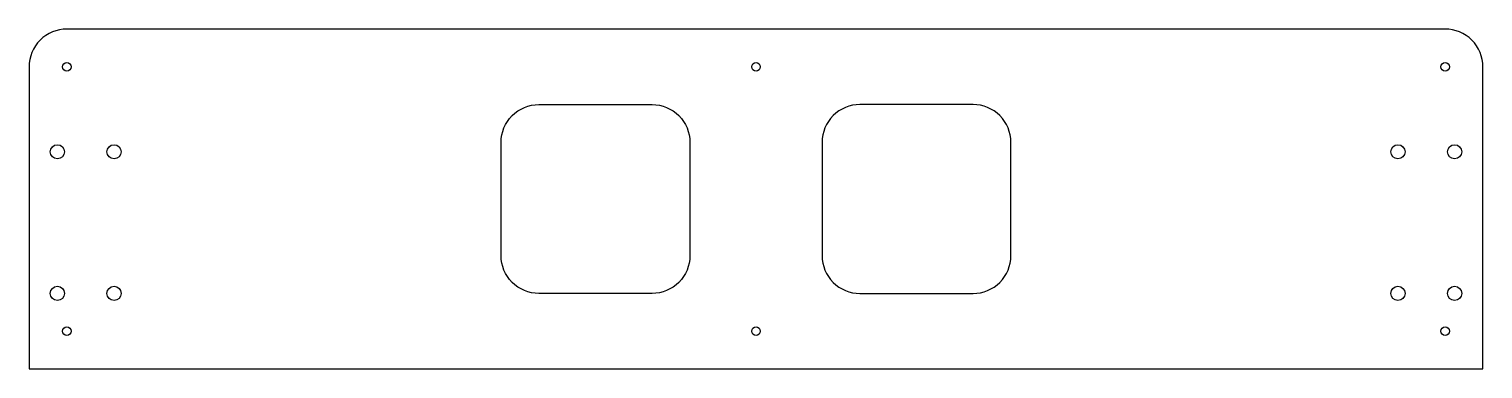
# Model space of a CAD drawing. Header units: millimetres. Extents: x -770 to 0, y -180 to 0.
import ezdxf

# ---------------------------------------------------------------- set-up
doc = ezdxf.new("R2010")
doc.units = ezdxf.units.MM
doc.layers.get('0').update_dxf_attribs({"linetype": 'CONTINUOUS'})

msp = doc.modelspace()

# ---------------------------------------------------------------- linework, layer by layer
for points in [[(-770, -20), (-770, -180), (0, -180), (0, -20, 0.414214), (-20, 0), (-750, 0, 0.414214)], [(-520, -120), (-520, -60, -0.414214), (-500, -40), (-440, -40, -0.414214), (-420, -60), (-420, -120, -0.414214), (-440, -140), (-500, -140, -0.414214)], [(-350, -120, 0.414214), (-330, -140), (-270, -140, 0.414214), (-250, -120), (-250, -60, 0.414214), (-270, -40), (-330, -40, 0.414214), (-350, -60)]]:
    msp.add_lwpolyline(points, format="xyb", close=True)
for centre, radius in [((-750, -20), 2.25), ((-385, -20), 2.25), ((-20, -20), 2.25), ((-755, -65), 3.75), ((-725, -65), 3.75), ((-45, -65), 3.75), ((-15, -65), 3.75), ((-755, -140), 3.75), ((-725, -140), 3.75), ((-45, -140), 3.75), ((-15, -140), 3.75), ((-750, -160), 2.25), ((-385, -160), 2.25), ((-20, -160), 2.25)]:
    msp.add_circle(centre, radius)

doc.saveas('drawing.dxf')
